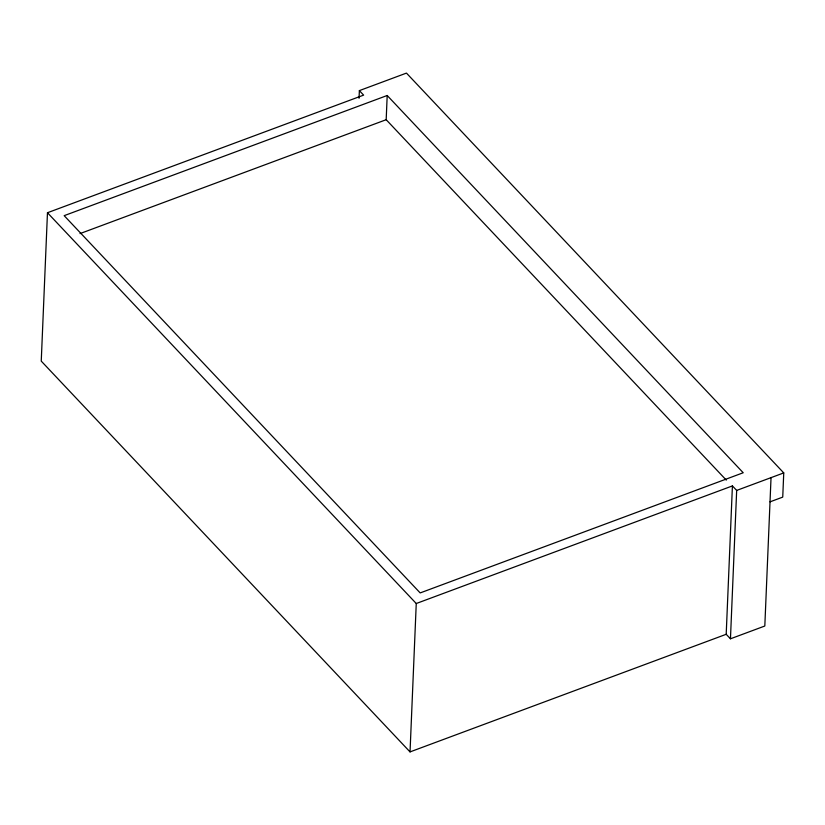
<?xml version="1.0" encoding="UTF-8"?>
<svg xmlns="http://www.w3.org/2000/svg" width="825" height="825" viewBox="0 0 825 825"><rect width="100%" height="100%" fill="white"/><g stroke="black" fill="none" stroke-linecap="round" stroke-linejoin="round"><path stroke-width="1.24" d="M770.024 501.847L782.739 497.114L783.75 472.911L406.457 73.095L359.37 90.616L363.629 95.122L47.468 212.737L41.25 361.113L410.035 751.905L726.196 634.291L730.455 638.798L764.816 626.02L771.035 477.634M359.05 98.288L359.37 90.616M726.299 480.119L386.183 119.707L387.193 95.494L64.164 215.665L420.183 592.928L743.212 472.756L387.193 95.494M410.035 751.905L416.254 603.518L47.468 212.737M726.196 634.291L732.414 485.915L416.254 603.518M730.455 638.798L736.673 490.421L732.414 485.915M80.025 233.599L386.183 119.707M736.673 490.421L783.75 472.911"/></g></svg>
